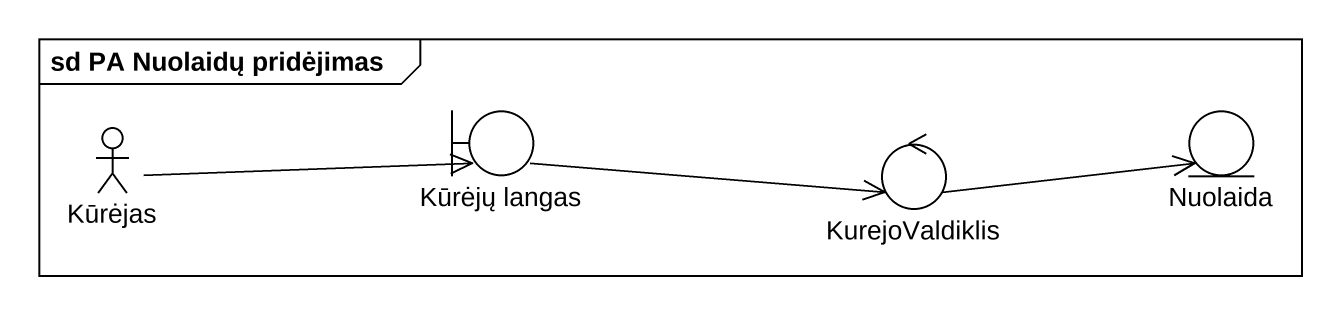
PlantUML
@startuml
mainframe sd PA Nuolaidų pridėjimas
actor Kūrėjas
boundary "Kūrėjų langas" as Kūrėjų_langas
entity Nuolaida
control KurejoValdiklis
Kūrėjas -right-> Kūrėjų_langas
Kūrėjų_langas -right-> KurejoValdiklis
KurejoValdiklis -right-> Nuolaida
@enduml
